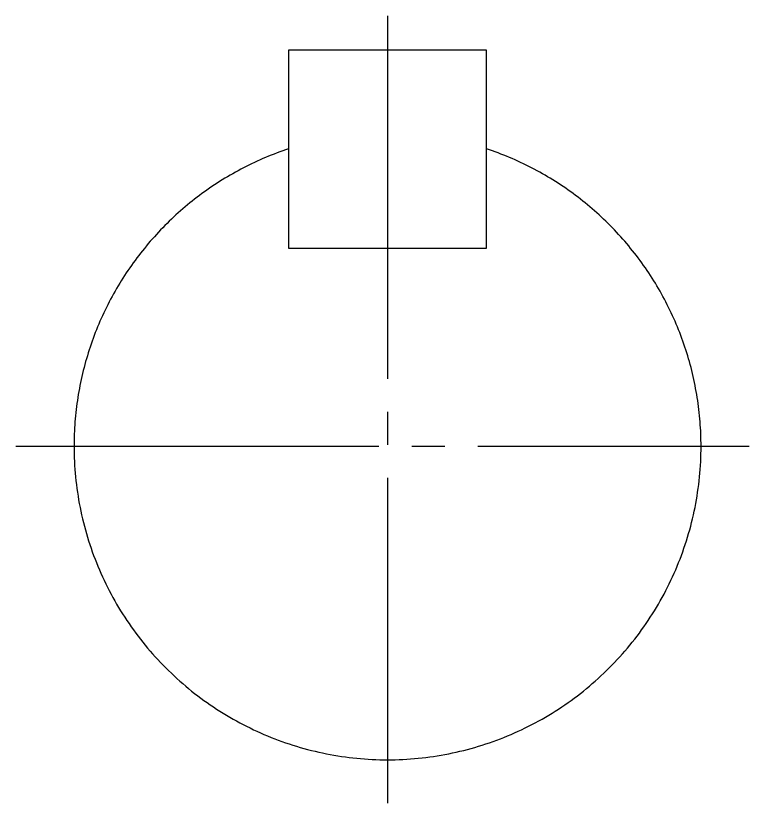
# Model space of a CAD drawing. Extents: x 0 to 632, y 0 to 332.
# Drawn here: x 509.68 to 531.91, y 44.37 to 68.24 of the extents above; entities that cross this region are included whole.
import ezdxf

# ---------------------------------------------------------------- set-up
doc = ezdxf.new("R2010")
doc.units = 0
doc.linetypes.add('DASH_CENTER', pattern=[14, 11, -1, 1, -1])
doc.layers.get('0').update_dxf_attribs({"linetype": 'CONTINUOUS'})

msp = doc.modelspace()

# ---------------------------------------------------------------- linework, layer by layer
at = {"color": 1, "linetype": 'DASH_CENTER'}
for p, q in [((520.949, 68.238), (520.949, 44.374)), ((509.684, 55.192), (531.91, 55.192))]:
    msp.add_line(p, q, dxfattribs=at)
at = {"color": 7, "linetype": 'CONTINUOUS'}
for p, q in [((517.949, 67.192), (517.949, 64.206)), ((523.949, 67.192), (517.949, 67.192)), ((523.949, 64.206), (523.949, 67.192)), ((517.949, 64.206), (517.949, 61.192)), ((523.949, 61.192), (523.949, 64.206)), ((517.949, 61.192), (523.949, 61.192))]:
    msp.add_line(p, q, dxfattribs=at)
for points in [[(517.949, 64.206, 0), (517.861, 64.177, 0), (517.774, 64.146, 0), (517.687, 64.115, 0), (517.6, 64.082, 0), (517.513, 64.049, 0), (517.427, 64.015, 0), (517.341, 63.98, 0), (517.255, 63.945, 0), (517.17, 63.908, 0), (517.085, 63.871, 0), (517, 63.833, 0), (516.916, 63.794, 0), (516.832, 63.754, 0), (516.749, 63.713, 0), (516.666, 63.672, 0), (516.584, 63.63, 0), (516.501, 63.587, 0), (516.42, 63.543, 0), (516.338, 63.498, 0), (516.257, 63.453, 0), (516.177, 63.407, 0), (516.097, 63.36, 0), (516.018, 63.312, 0), (515.939, 63.264, 0), (515.86, 63.214, 0), (515.782, 63.164, 0), (515.704, 63.113, 0), (515.627, 63.062, 0), (515.551, 63.009, 0), (515.475, 62.956, 0), (515.399, 62.903, 0), (515.324, 62.848, 0), (515.25, 62.793, 0), (515.176, 62.737, 0), (515.102, 62.68, 0), (515.03, 62.623, 0), (514.957, 62.565, 0), (514.886, 62.506, 0), (514.815, 62.446, 0), (514.744, 62.386, 0), (514.674, 62.325, 0), (514.605, 62.263, 0), (514.536, 62.201, 0), (514.468, 62.138, 0), (514.4, 62.075, 0), (514.334, 62.01, 0), (514.267, 61.945, 0), (514.202, 61.88, 0), (514.137, 61.814, 0), (514.073, 61.747, 0), (514.009, 61.679, 0), (513.946, 61.611, 0), (513.884, 61.543, 0), (513.822, 61.473, 0), (513.761, 61.404, 0), (513.701, 61.333, 0), (513.641, 61.262, 0), (513.582, 61.19, 0), (513.524, 61.118, 0), (513.466, 61.045, 0), (513.41, 60.972, 0), (513.354, 60.898, 0), (513.298, 60.824, 0), (513.244, 60.749, 0), (513.19, 60.673, 0), (513.137, 60.597, 0), (513.084, 60.521, 0), (513.033, 60.444, 0), (512.982, 60.366, 0), (512.932, 60.288, 0), (512.882, 60.21, 0), (512.834, 60.131, 0), (512.786, 60.051, 0), (512.739, 59.971, 0), (512.693, 59.891, 0), (512.647, 59.81, 0), (512.602, 59.729, 0), (512.558, 59.647, 0), (512.515, 59.565, 0), (512.473, 59.483, 0), (512.432, 59.4, 0), (512.391, 59.316, 0), (512.351, 59.233, 0), (512.312, 59.148, 0), (512.274, 59.064, 0), (512.236, 58.979, 0), (512.2, 58.894, 0), (512.164, 58.808, 0), (512.129, 58.722, 0), (512.095, 58.636, 0), (512.062, 58.55, 0), (512.03, 58.463, 0), (511.998, 58.375, 0), (511.968, 58.288, 0), (511.938, 58.2, 0), (511.909, 58.112, 0), (511.881, 58.023, 0), (511.854, 57.935, 0), (511.827, 57.846, 0), (511.802, 57.757, 0), (511.777, 57.667, 0), (511.754, 57.578, 0), (511.731, 57.488, 0), (511.709, 57.398, 0), (511.688, 57.307, 0), (511.667, 57.217, 0), (511.648, 57.126, 0), (511.63, 57.035, 0), (511.612, 56.944, 0), (511.595, 56.853, 0), (511.58, 56.762, 0), (511.565, 56.67, 0), (511.551, 56.578, 0), (511.538, 56.487, 0), (511.526, 56.395, 0), (511.514, 56.303, 0), (511.504, 56.211, 0), (511.494, 56.118, 0), (511.486, 56.026, 0), (511.478, 55.934, 0), (511.471, 55.841, 0), (511.465, 55.748, 0), (511.46, 55.656, 0), (511.456, 55.563, 0), (511.453, 55.471, 0), (511.451, 55.378, 0), (511.45, 55.285, 0), (511.449, 55.192, 0)], [(530.449, 55.192, 0), (530.449, 55.285, 0), (530.447, 55.378, 0), (530.445, 55.471, 0), (530.442, 55.563, 0), (530.438, 55.656, 0), (530.433, 55.748, 0), (530.427, 55.841, 0), (530.42, 55.934, 0), (530.413, 56.026, 0), (530.404, 56.118, 0), (530.394, 56.211, 0), (530.384, 56.303, 0), (530.373, 56.395, 0), (530.361, 56.487, 0), (530.348, 56.578, 0), (530.334, 56.67, 0), (530.319, 56.762, 0), (530.303, 56.853, 0), (530.286, 56.944, 0), (530.269, 57.035, 0), (530.25, 57.126, 0), (530.231, 57.217, 0), (530.211, 57.307, 0), (530.19, 57.398, 0), (530.168, 57.488, 0), (530.145, 57.578, 0), (530.121, 57.667, 0), (530.096, 57.757, 0), (530.071, 57.846, 0), (530.045, 57.935, 0), (530.017, 58.023, 0), (529.989, 58.112, 0), (529.96, 58.2, 0), (529.931, 58.288, 0), (529.9, 58.375, 0), (529.869, 58.463, 0), (529.836, 58.55, 0), (529.803, 58.636, 0), (529.769, 58.722, 0), (529.734, 58.808, 0), (529.698, 58.894, 0), (529.662, 58.979, 0), (529.624, 59.064, 0), (529.586, 59.148, 0), (529.547, 59.233, 0), (529.507, 59.316, 0), (529.467, 59.4, 0), (529.425, 59.483, 0), (529.383, 59.565, 0), (529.34, 59.647, 0), (529.296, 59.729, 0), (529.251, 59.81, 0), (529.206, 59.891, 0), (529.16, 59.971, 0), (529.113, 60.051, 0), (529.065, 60.131, 0), (529.016, 60.21, 0), (528.967, 60.288, 0), (528.917, 60.366, 0), (528.866, 60.444, 0), (528.814, 60.521, 0), (528.762, 60.597, 0), (528.709, 60.673, 0), (528.655, 60.749, 0), (528.6, 60.824, 0), (528.545, 60.898, 0), (528.489, 60.972, 0), (528.432, 61.045, 0), (528.374, 61.118, 0), (528.316, 61.19, 0), (528.257, 61.262, 0), (528.198, 61.333, 0), (528.137, 61.404, 0), (528.076, 61.473, 0), (528.015, 61.543, 0), (527.952, 61.611, 0), (527.889, 61.679, 0), (527.826, 61.747, 0), (527.762, 61.814, 0), (527.697, 61.88, 0), (527.631, 61.945, 0), (527.565, 62.01, 0), (527.498, 62.075, 0), (527.43, 62.138, 0), (527.362, 62.201, 0), (527.294, 62.263, 0), (527.224, 62.325, 0), (527.154, 62.386, 0), (527.084, 62.446, 0), (527.013, 62.506, 0), (526.941, 62.565, 0), (526.869, 62.623, 0), (526.796, 62.68, 0), (526.723, 62.737, 0), (526.649, 62.793, 0), (526.574, 62.848, 0), (526.499, 62.903, 0), (526.424, 62.956, 0), (526.348, 63.009, 0), (526.271, 63.062, 0), (526.194, 63.113, 0), (526.116, 63.164, 0), (526.038, 63.214, 0), (525.96, 63.264, 0), (525.881, 63.312, 0), (525.801, 63.36, 0), (525.721, 63.407, 0), (525.641, 63.453, 0), (525.56, 63.498, 0), (525.479, 63.543, 0), (525.397, 63.587, 0), (525.315, 63.63, 0), (525.232, 63.672, 0), (525.149, 63.713, 0), (525.066, 63.754, 0), (524.982, 63.794, 0), (524.898, 63.833, 0), (524.813, 63.871, 0), (524.728, 63.908, 0), (524.643, 63.945, 0), (524.558, 63.98, 0), (524.472, 64.015, 0), (524.385, 64.049, 0), (524.299, 64.082, 0), (524.212, 64.115, 0), (524.125, 64.146, 0), (524.037, 64.177, 0), (523.949, 64.206, 0)], [(511.449, 55.192, 0), (511.45, 55.076, 0), (511.452, 54.959, 0), (511.456, 54.843, 0), (511.461, 54.726, 0), (511.467, 54.61, 0), (511.475, 54.493, 0), (511.484, 54.377, 0), (511.495, 54.261, 0), (511.507, 54.145, 0), (511.521, 54.029, 0), (511.536, 53.914, 0), (511.552, 53.798, 0), (511.57, 53.683, 0), (511.589, 53.568, 0), (511.61, 53.453, 0), (511.632, 53.339, 0), (511.655, 53.225, 0), (511.68, 53.111, 0), (511.706, 52.997, 0), (511.734, 52.884, 0), (511.763, 52.771, 0), (511.793, 52.659, 0), (511.825, 52.546, 0), (511.858, 52.435, 0), (511.893, 52.323, 0), (511.929, 52.212, 0), (511.966, 52.102, 0), (512.004, 51.992, 0), (512.044, 51.882, 0), (512.086, 51.773, 0), (512.128, 51.665, 0), (512.172, 51.557, 0), (512.218, 51.449, 0), (512.264, 51.343, 0), (512.312, 51.236, 0), (512.361, 51.131, 0), (512.412, 51.026, 0), (512.464, 50.921, 0), (512.517, 50.817, 0), (512.571, 50.714, 0), (512.626, 50.612, 0), (512.683, 50.51, 0), (512.741, 50.409, 0), (512.801, 50.308, 0), (512.861, 50.209, 0), (512.923, 50.11, 0), (512.986, 50.012, 0), (513.05, 49.914, 0), (513.116, 49.818, 0), (513.182, 49.722, 0), (513.25, 49.627, 0), (513.319, 49.533, 0), (513.389, 49.44, 0), (513.46, 49.348, 0), (513.532, 49.256, 0), (513.606, 49.166, 0), (513.68, 49.076, 0), (513.756, 48.987, 0), (513.832, 48.899, 0), (513.91, 48.812, 0), (513.989, 48.727, 0), (514.069, 48.642, 0), (514.15, 48.558, 0), (514.232, 48.475, 0), (514.315, 48.393, 0), (514.399, 48.312, 0), (514.483, 48.232, 0), (514.569, 48.153, 0), (514.656, 48.075, 0), (514.744, 47.999, 0), (514.833, 47.923, 0), (514.922, 47.849, 0), (515.013, 47.775, 0), (515.104, 47.703, 0), (515.197, 47.632, 0), (515.29, 47.562, 0), (515.384, 47.493, 0), (515.479, 47.425, 0), (515.575, 47.359, 0), (515.671, 47.293, 0), (515.769, 47.229, 0), (515.867, 47.166, 0), (515.966, 47.105, 0), (516.065, 47.044, 0), (516.166, 46.985, 0), (516.267, 46.926, 0), (516.368, 46.87, 0), (516.471, 46.814, 0), (516.574, 46.76, 0), (516.678, 46.707, 0), (516.782, 46.655, 0), (516.887, 46.604, 0), (516.993, 46.555, 0), (517.099, 46.507, 0), (517.206, 46.461, 0), (517.314, 46.416, 0), (517.422, 46.371, 0), (517.53, 46.329, 0), (517.639, 46.288, 0), (517.749, 46.248, 0), (517.859, 46.209, 0), (517.969, 46.172, 0), (518.08, 46.136, 0), (518.191, 46.101, 0), (518.303, 46.068, 0), (518.415, 46.036, 0), (518.528, 46.006, 0), (518.641, 45.977, 0), (518.754, 45.949, 0), (518.868, 45.923, 0), (518.982, 45.898, 0), (519.096, 45.875, 0), (519.21, 45.853, 0), (519.325, 45.832, 0), (519.44, 45.813, 0), (519.555, 45.795, 0), (519.671, 45.779, 0), (519.786, 45.764, 0), (519.902, 45.75, 0), (520.018, 45.738, 0), (520.134, 45.727, 0), (520.25, 45.718, 0), (520.367, 45.71, 0), (520.483, 45.704, 0), (520.599, 45.699, 0), (520.716, 45.695, 0), (520.833, 45.693, 0), (520.949, 45.692, 0)], [(520.949, 45.692, 0), (521.066, 45.693, 0), (521.182, 45.695, 0), (521.299, 45.699, 0), (521.415, 45.704, 0), (521.532, 45.71, 0), (521.648, 45.718, 0), (521.764, 45.727, 0), (521.88, 45.738, 0), (521.996, 45.75, 0), (522.112, 45.764, 0), (522.228, 45.779, 0), (522.343, 45.795, 0), (522.458, 45.813, 0), (522.573, 45.832, 0), (522.688, 45.853, 0), (522.803, 45.875, 0), (522.917, 45.898, 0), (523.031, 45.923, 0), (523.144, 45.949, 0), (523.257, 45.977, 0), (523.37, 46.006, 0), (523.483, 46.036, 0), (523.595, 46.068, 0), (523.707, 46.101, 0), (523.818, 46.136, 0), (523.929, 46.172, 0), (524.04, 46.209, 0), (524.15, 46.248, 0), (524.259, 46.288, 0), (524.368, 46.329, 0), (524.477, 46.371, 0), (524.585, 46.416, 0), (524.692, 46.461, 0), (524.799, 46.507, 0), (524.905, 46.555, 0), (525.011, 46.604, 0), (525.116, 46.655, 0), (525.22, 46.707, 0), (525.324, 46.76, 0), (525.427, 46.814, 0), (525.53, 46.87, 0), (525.632, 46.926, 0), (525.733, 46.985, 0), (525.833, 47.044, 0), (525.933, 47.105, 0), (526.032, 47.166, 0), (526.13, 47.229, 0), (526.227, 47.293, 0), (526.324, 47.359, 0), (526.419, 47.425, 0), (526.514, 47.493, 0), (526.608, 47.562, 0), (526.702, 47.632, 0), (526.794, 47.703, 0), (526.885, 47.775, 0), (526.976, 47.849, 0), (527.066, 47.923, 0), (527.154, 47.999, 0), (527.242, 48.075, 0), (527.329, 48.153, 0), (527.415, 48.232, 0), (527.5, 48.312, 0), (527.584, 48.393, 0), (527.667, 48.475, 0), (527.749, 48.558, 0), (527.83, 48.642, 0), (527.909, 48.727, 0), (527.988, 48.812, 0), (528.066, 48.899, 0), (528.143, 48.987, 0), (528.218, 49.076, 0), (528.293, 49.166, 0), (528.366, 49.256, 0), (528.438, 49.348, 0), (528.51, 49.44, 0), (528.58, 49.533, 0), (528.649, 49.627, 0), (528.716, 49.722, 0), (528.783, 49.818, 0), (528.848, 49.914, 0), (528.912, 50.012, 0), (528.975, 50.11, 0), (529.037, 50.209, 0), (529.098, 50.308, 0), (529.157, 50.409, 0), (529.215, 50.51, 0), (529.272, 50.612, 0), (529.327, 50.714, 0), (529.382, 50.817, 0), (529.435, 50.921, 0), (529.487, 51.026, 0), (529.537, 51.131, 0), (529.586, 51.236, 0), (529.634, 51.343, 0), (529.681, 51.449, 0), (529.726, 51.557, 0), (529.77, 51.665, 0), (529.813, 51.773, 0), (529.854, 51.882, 0), (529.894, 51.992, 0), (529.932, 52.102, 0), (529.97, 52.212, 0), (530.006, 52.323, 0), (530.04, 52.435, 0), (530.073, 52.546, 0), (530.105, 52.659, 0), (530.135, 52.771, 0), (530.164, 52.884, 0), (530.192, 52.997, 0), (530.218, 53.111, 0), (530.243, 53.225, 0), (530.267, 53.339, 0), (530.289, 53.453, 0), (530.309, 53.568, 0), (530.329, 53.683, 0), (530.346, 53.798, 0), (530.363, 53.914, 0), (530.378, 54.029, 0), (530.391, 54.145, 0), (530.403, 54.261, 0), (530.414, 54.377, 0), (530.423, 54.493, 0), (530.431, 54.61, 0), (530.438, 54.726, 0), (530.443, 54.843, 0), (530.446, 54.959, 0), (530.448, 55.076, 0), (530.449, 55.192, 0)]]:
    msp.add_polyline3d(points, dxfattribs=at)

doc.saveas('drawing.dxf')
